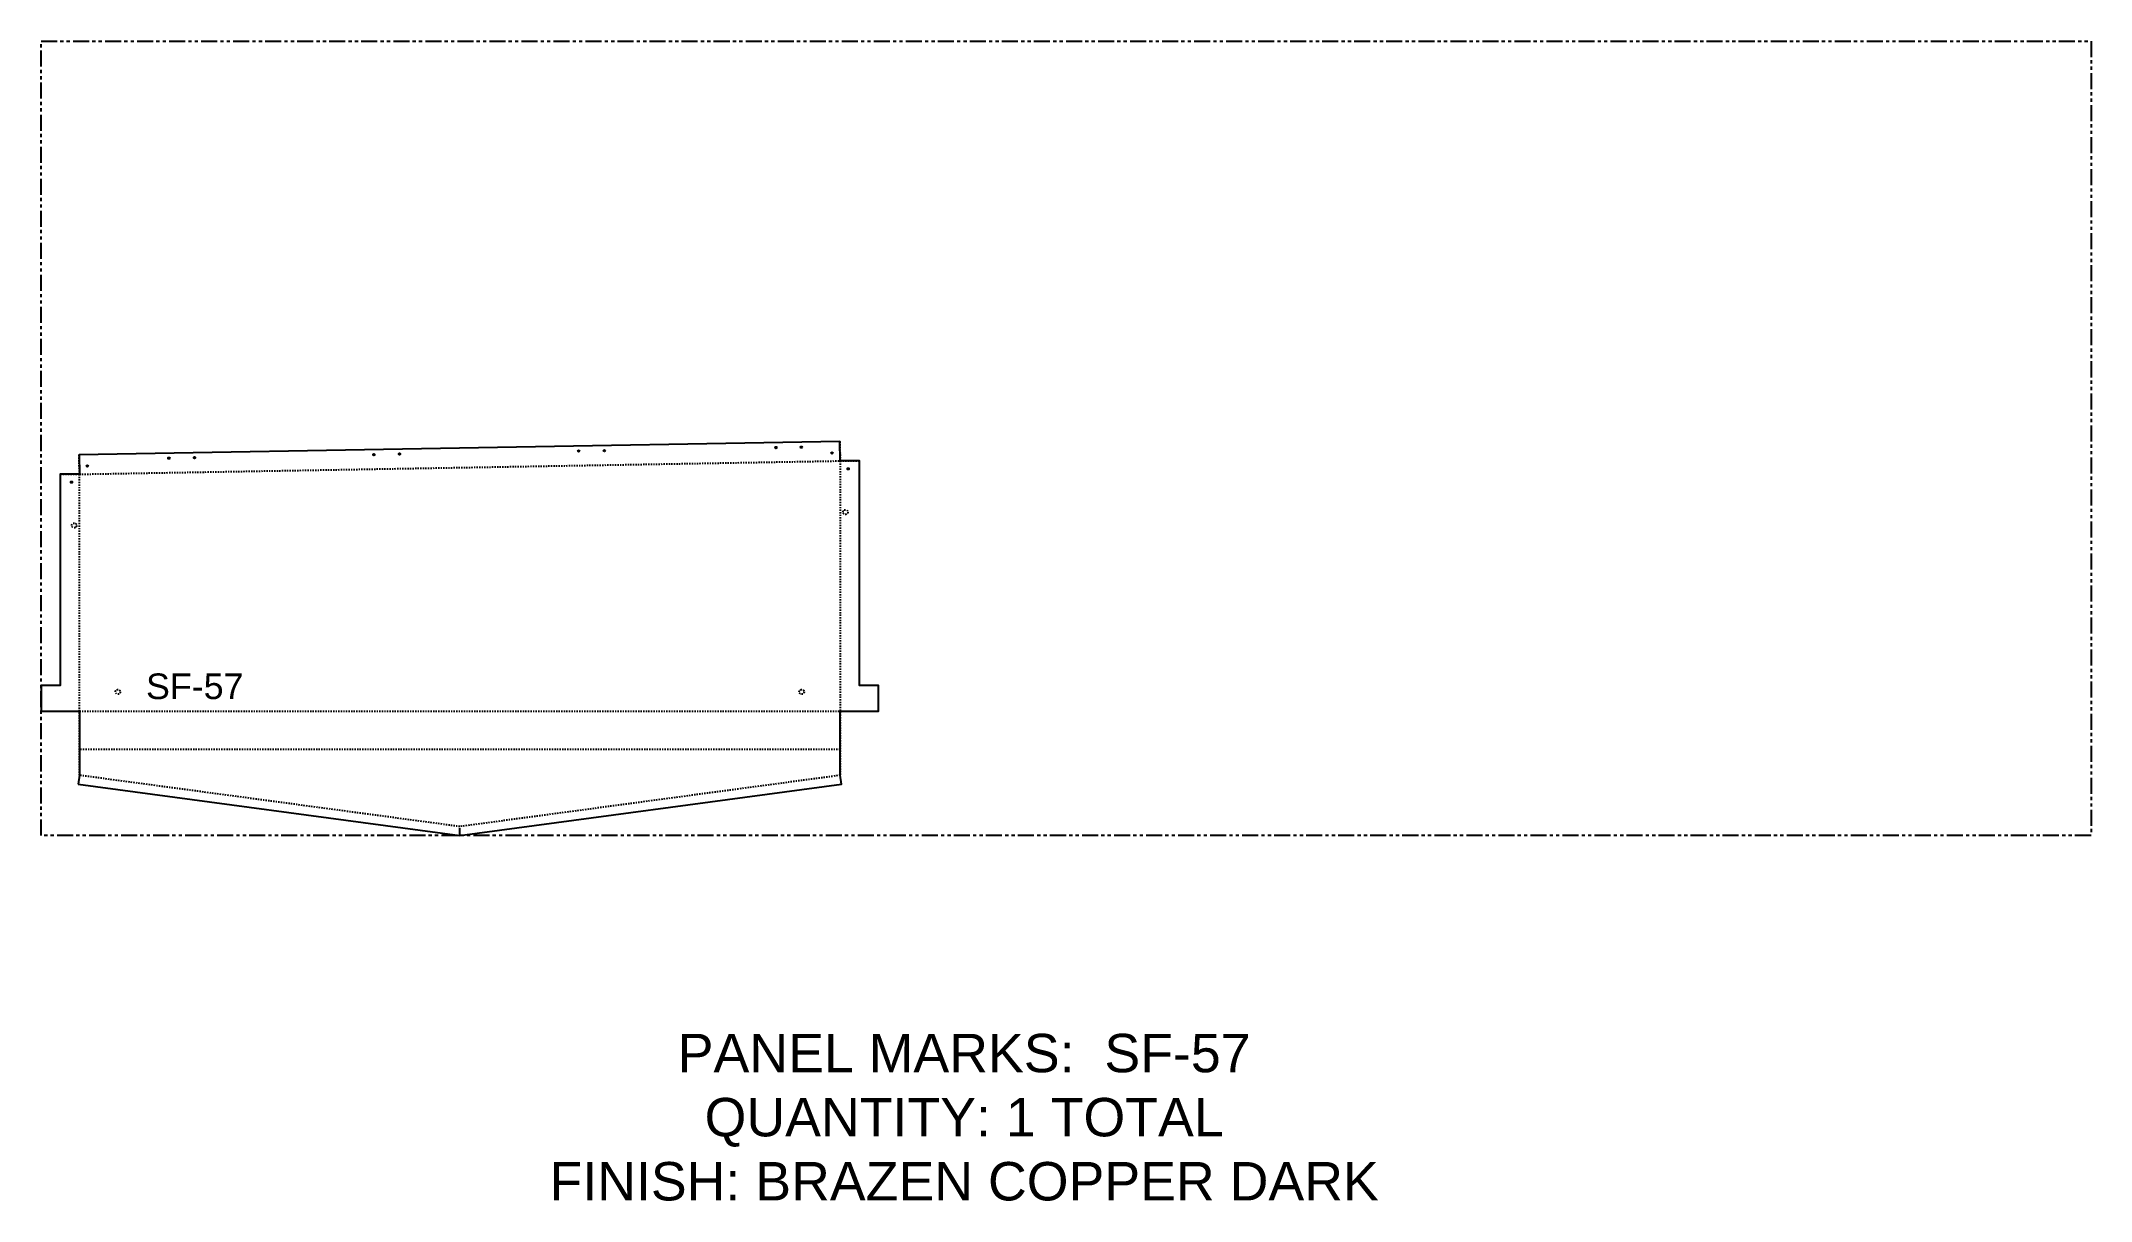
# Model space of a CAD drawing. Header units: inches. Extents: x 0 to 160, y -29 to 62.
import ezdxf

# ---------------------------------------------------------------- set-up
doc = ezdxf.new("R2010")
doc.units = ezdxf.units.IN
doc.header["$MEASUREMENT"] = 0
doc.linetypes.add('HIDDEN', pattern=[0.375, 0.25, -0.125])
doc.linetypes.add('PHANTOM', pattern=[2.5, 1.25, -0.25, 0.25, -0.25, 0.25, -0.25])
for name, color, linetype in [('CUT', 7, 'Continuous'), ('DIMS', 1, 'Continuous'), ('HOLES', 6, 'Continuous'), ('RELIEF', 82, 'Continuous'), ('ROUT', 1, 'HIDDEN'), ('SHEET', 5, 'PHANTOM'), ('TEXT', 2, 'PHANTOM'), ('WEEPS', 3, 'HIDDEN')]:
    doc.layers.add(name, color=color, linetype=linetype)
doc.styles.get("Standard").update_dxf_attribs({"font": 'arial.ttf'})

msp = doc.modelspace()

# ---------------------------------------------------------------- linework, layer by layer
at = {"layer": 'CUT', "ltscale": 0.25}
msp.add_lwpolyline([(2.91, 4.01), (32.69, 0), (62.47, 4.01), (62.37, 4.69), (62.37, 9.7), (65.37, 9.7), (65.37, 11.71), (63.87, 11.71), (63.87, 29.23), (62.37, 29.23), (62.35, 30.73), (2.97, 29.69), (3, 28.19), (1.5, 28.19), (1.5, 11.71), (0, 11.71), (0, 9.7), (3, 9.7), (3, 4.69)], close=True, dxfattribs=at)
at = {"layer": 'HOLES', "ltscale": 0.25}
for centre in [(3.61, 28.83), (9.98, 29.44), (11.98, 29.48), (25.98, 29.72), (27.98, 29.76), (41.97, 30), (43.97, 30.03), (57.36, 30.27), (59.35, 30.3), (61.74, 29.84), (2.38, 27.57), (63, 28.61)]:
    msp.add_circle(centre, 0.0625, dxfattribs=at)
at = {"layer": 'RELIEF'}
msp.add_line((32.69, 0), (32.69, 0.57), dxfattribs=at)
at = {"layer": 'ROUT', "ltscale": 0.25}
msp.add_line((62.37, 6.7), (3, 6.7), dxfattribs=at)
for points in [[(62.35, 30.73), (62.37, 29.23), (62.37, 4.69), (32.69, 0.69), (3, 4.69), (3, 28.19), (2.97, 29.69)], [(1.5, 28.19), (3, 28.19), (62.37, 29.23), (63.87, 29.23)], [(0, 11.71), (0, 9.7), (65.37, 9.7), (65.37, 11.71)]]:
    msp.add_lwpolyline(points, dxfattribs=at)
at = {"layer": 'SHEET'}
msp.add_lwpolyline([(0, 62), (160, 62), (160, 0), (0, 0)], close=True, dxfattribs=at)
at = {"layer": 'WEEPS', "ltscale": 0.25}
for centre in [(2.59, 24.19), (62.78, 25.23), (6, 11.2), (59.37, 11.2)]:
    msp.add_circle(centre, 0.188, dxfattribs=at)

# ---------------------------------------------------------------- texts
at = {"layer": 'DIMS', "ltscale": 0.25, "insert": (12, 10.61), "char_height": 2, "attachment_point": 8}
msp.add_mtext_dynamic_manual_height_columns('SF-57', width=3.0859, gutter_width=10, heights=[2.07], dxfattribs=at)
at = {"layer": 'TEXT', "insert": (72.05, -22.01), "char_height": 3, "attachment_point": 5}
msp.add_mtext_dynamic_manual_height_columns('PANEL MARKS:  SF-57\\PQUANTITY: 1 TOTAL\\PFINISH: BRAZEN COPPER DARK', width=199.7409, gutter_width=1, heights=[0], dxfattribs=at)

doc.saveas('drawing.dxf')
